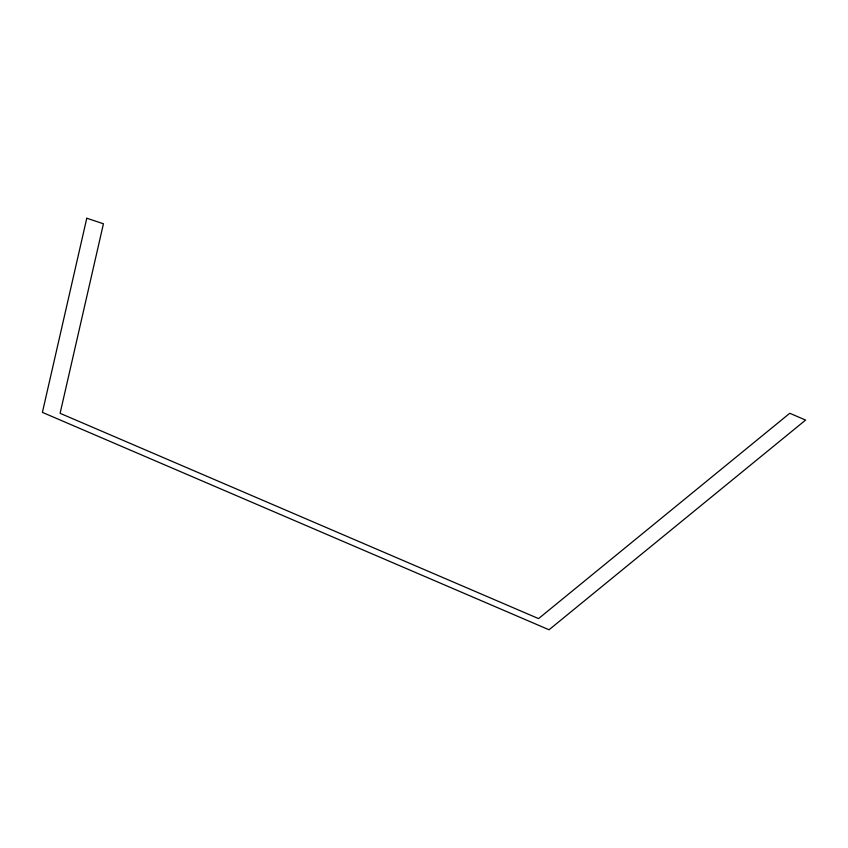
<?xml version="1.0" encoding="UTF-8"?>
<svg xmlns="http://www.w3.org/2000/svg" width="848" height="848" viewBox="0 0 848 848"><rect width="100%" height="100%" fill="white"/><g stroke="black" fill="none" stroke-linecap="round" stroke-linejoin="round"><path stroke-width="1.27" d="M86.782 218.233L42.4 412.382L549.038 629.767L805.6 420.067L789.764 413.273L538.554 618.605L60.102 413.315L103.435 223.766L86.782 218.233"/></g></svg>
